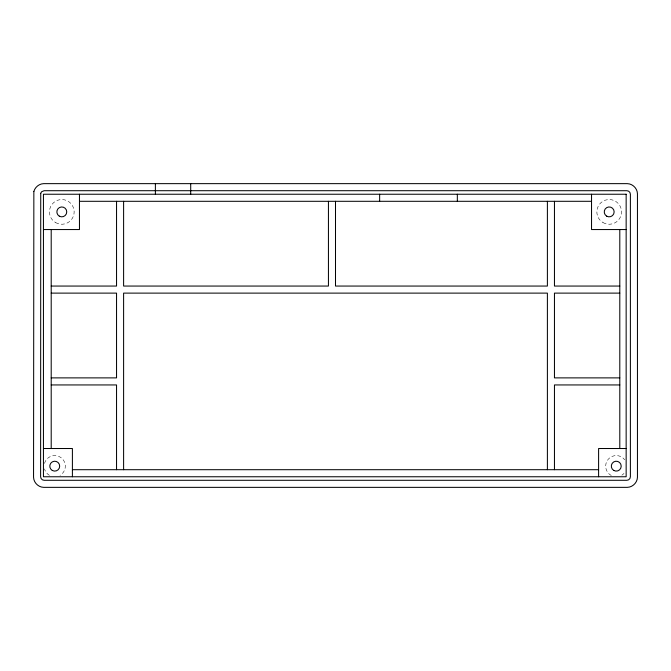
<?xml version="1.0" encoding="UTF-8"?>
<svg xmlns="http://www.w3.org/2000/svg" width="671" height="671" viewBox="0 0 671 671"><rect width="100%" height="100%" fill="white"/><g stroke="black" fill="none" stroke-linecap="round" stroke-linejoin="round"><path stroke-width="0.5" stroke-dasharray="3.35 2.52" d="M44.504 463.426A10.593 10.593 0 0 1 61.187 457.765A10.593 10.593 0 0 1 60.038 475.345M49.444 475.345A10.593 10.593 0 0 1 44.504 468.912M623.996 473.407A10.593 10.593 0 0 1 621.858 475.16M611.273 475.513A10.593 10.593 0 0 1 608.211 459.274A10.593 10.593 0 0 1 624.735 459.803M55.626 222.596A12.363 12.363 0 0 0 74.162 211.893A12.363 12.363 0 0 0 55.626 201.191A12.363 12.363 0 0 0 55.626 222.596M603.019 222.596A12.363 12.363 0 0 0 621.556 211.893A12.363 12.363 0 0 0 603.019 201.191A12.363 12.363 0 0 0 603.019 222.596"/><path stroke-width="1.01" d="M79.463 201.3L591.537 201.3M43.439 229.549L79.463 229.549L79.463 194.238M626.152 229.549L591.537 229.549L591.537 194.238M51.206 286.056L116.544 286.056L116.544 201.3M619.794 286.056L554.456 286.056L554.456 201.3M51.206 293.118L116.544 293.118L116.544 377.882L51.206 377.882M619.794 293.118L554.456 293.118L554.456 377.882L619.794 377.882M51.206 384.944L116.544 384.944L116.544 469.7M619.794 384.944L554.456 384.944L554.456 469.7M43.439 448.513L72.401 448.513L72.401 476.762M626.152 448.513L598.599 448.513L598.599 476.762M72.401 469.7L598.599 469.7M619.794 229.549L619.794 448.513M547.393 201.3L547.393 286.056L335.5 286.056L335.5 201.3M547.393 469.7L547.393 293.118L123.607 293.118L123.607 469.7M457.337 194.238L457.337 201.3M379.643 194.238L379.643 201.3M328.438 201.3L328.438 286.056L123.607 286.056L123.607 201.3M190.707 183.644L190.707 194.238M155.387 183.644L155.387 194.238M51.206 229.549L51.206 448.513M33.852 191.478L33.55 477.224C33.659 482.566 38.339 487.247 43.682 487.356L627.318 487.356C632.661 487.247 637.341 482.566 637.45 477.224L637.45 193.776C637.341 188.434 632.661 183.753 627.318 183.644L43.682 183.644C39.128 183.762 35.068 187.125 33.852 191.478M40.73 193.323L40.612 476.762L41.09 478.532L42.382 479.824L44.143 480.293L626.857 480.293L628.618 479.824L629.91 478.532L630.388 476.762L630.388 194.238L629.91 192.468L628.618 191.176L626.857 190.707L44.143 190.707L41.644 191.738L40.73 193.323M626.152 194.238L43.439 194.238L43.439 476.762L626.152 476.762L626.152 194.238M52.271 470.446A4.94 4.94 0 0 0 59.685 466.169A4.94 4.94 0 0 0 52.271 461.883A4.94 4.94 0 0 0 52.271 470.446M59.333 216.179A4.94 4.94 0 0 0 66.748 211.893A4.94 4.94 0 0 0 59.333 207.616A4.94 4.94 0 0 0 59.333 216.179M613.789 470.446A4.94 4.94 0 0 0 621.203 466.169A4.94 4.94 0 0 0 613.789 461.883A4.94 4.94 0 0 0 613.789 470.446M606.727 216.179A4.94 4.94 0 0 0 614.141 211.893A4.94 4.94 0 0 0 606.727 207.616A4.94 4.94 0 0 0 606.727 216.179"/></g></svg>
